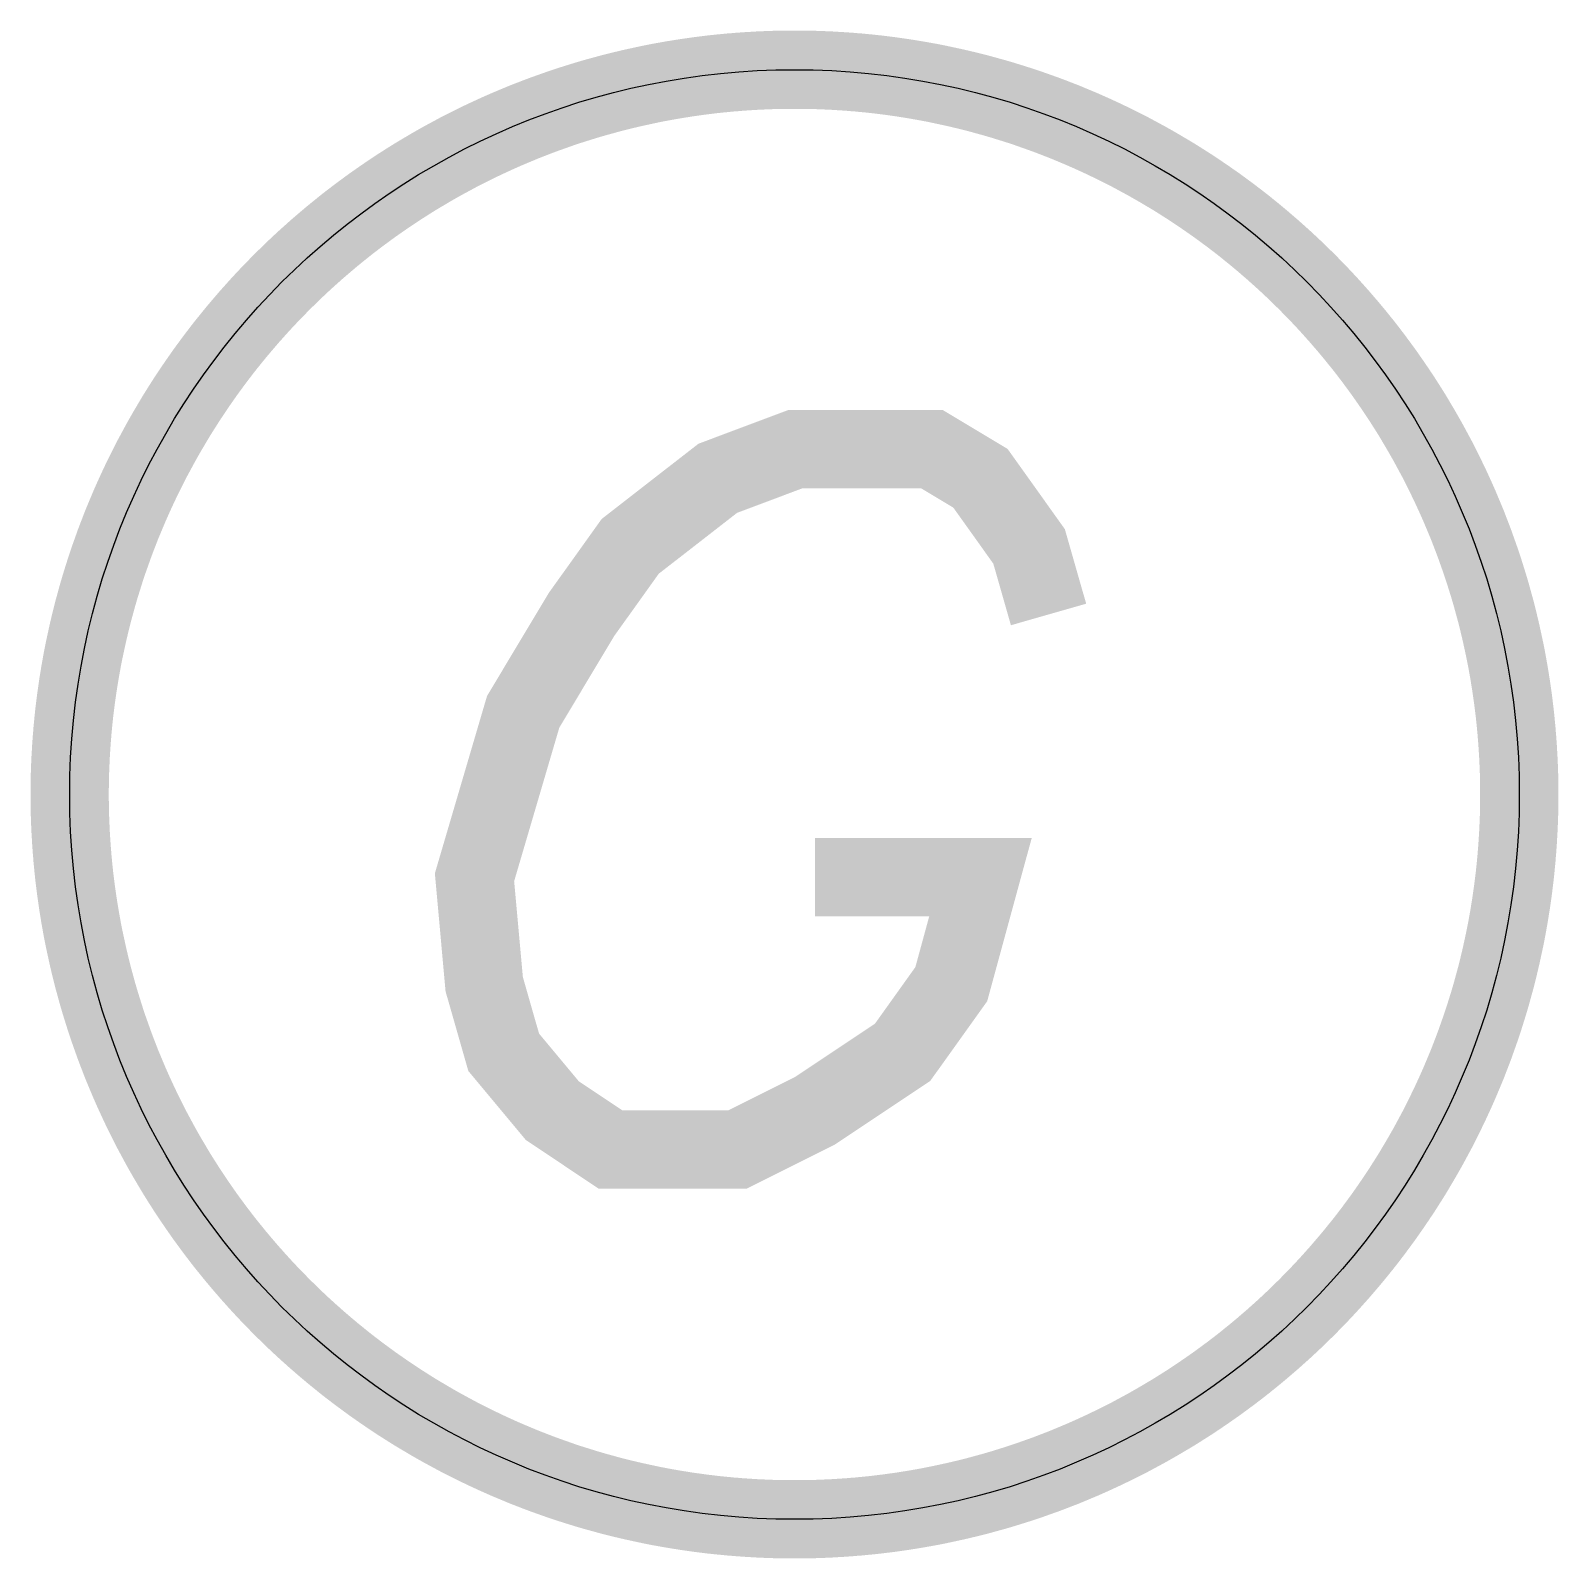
# Model space of a CAD drawing. Header units: inches. Extents: x -12627 to 89034, y -36671 to 6536.
# Drawn here: x 4122.73 to 4154.35, y 1567.08 to 1598.7 of the extents above; entities that cross this region are included whole.
import ezdxf

# ---------------------------------------------------------------- set-up
doc = ezdxf.new("R2010")
doc.units = ezdxf.units.IN
doc.header["$MEASUREMENT"] = 0
doc.set_wipeout_variables(frame=1)
doc.layers.add('23 (E) Gas', color=52, linetype='GAS_LINE', true_color=0xd1d100)
doc.styles.get("Standard").update_dxf_attribs({"font": 'arial.ttf'})
doc.linetypes.add('GAS_LINE', pattern='A,0.5,-0.2,["GAS",Standard,S=0.1,R=0,X=-0.1,Y=-0.05],-0.25', length=0.95)

# ---------------------------------------------------------------- blocks, each defined once
blk = doc.blocks.new('MANHOLE - GAS')
blk.add_wipeout([(-0.0926, -0.00028), (-0.0926, -0.00085), (-0.09259, -0.00142), (-0.09258, -0.00199), (-0.09257, -0.00256), (-0.09255, -0.00312), (-0.09253, -0.00369), (-0.0925, -0.00426), (-0.09248, -0.00483), (-0.09244, -0.00539), (-0.09241, -0.00596), (-0.09237, -0.00653), (-0.09233, -0.0071), (-0.09228, -0.00766), (-0.09224, -0.00823), (-0.09218, -0.00879), (-0.09213, -0.00936), (-0.09207, -0.00992), (-0.09201, -0.01049), (-0.09194, -0.01105), (-0.09187, -0.01162), (-0.0918, -0.01218), (-0.09172, -0.01274), (-0.09164, -0.01331), (-0.09156, -0.01387), (-0.09147, -0.01443), (-0.09138, -0.01499), (-0.09129, -0.01555), (-0.09119, -0.01611), (-0.09109, -0.01667), (-0.09099, -0.01723), (-0.09088, -0.01779), (-0.09077, -0.01834), (-0.09065, -0.0189), (-0.09053, -0.01946), (-0.09041, -0.02001), (-0.09029, -0.02057), (-0.09016, -0.02112), (-0.09003, -0.02167), (-0.0899, -0.02222), (-0.08976, -0.02278), (-0.08962, -0.02333), (-0.08947, -0.02388), (-0.08932, -0.02442), (-0.08917, -0.02497), (-0.08902, -0.02552), (-0.08886, -0.02606), (-0.0887, -0.02661), (-0.08853, -0.02715), (-0.08836, -0.0277), (-0.08819, -0.02824), (-0.08802, -0.02878), (-0.08784, -0.02932), (-0.08766, -0.02986), (-0.08747, -0.03039), (-0.08728, -0.03093), (-0.08709, -0.03146), (-0.0869, -0.032), (-0.0867, -0.03253), (-0.0865, -0.03306), (-0.08629, -0.03359), (-0.08609, -0.03412), (-0.08588, -0.03465), (-0.08566, -0.03517), (-0.08544, -0.0357), (-0.08522, -0.03622), (-0.085, -0.03675), (-0.08477, -0.03727), (-0.08454, -0.03779), (-0.08431, -0.0383), (-0.08407, -0.03882), (-0.08383, -0.03934), (-0.08359, -0.03985), (-0.08334, -0.04036), (-0.08309, -0.04087), (-0.08284, -0.04138), (-0.08259, -0.04189), (-0.08233, -0.04239), (-0.08207, -0.0429), (-0.0818, -0.0434), (-0.08153, -0.0439), (-0.08126, -0.0444), (-0.08099, -0.0449), (-0.08071, -0.0454), (-0.08043, -0.04589), (-0.08015, -0.04638), (-0.07986, -0.04687), (-0.07957, -0.04736), (-0.07928, -0.04785), (-0.07899, -0.04834), (-0.07869, -0.04882), (-0.07839, -0.0493), (-0.07808, -0.04978), (-0.07778, -0.05026), (-0.07747, -0.05074), (-0.07715, -0.05121), (-0.07684, -0.05168), (-0.07652, -0.05215), (-0.0762, -0.05262), (-0.07587, -0.05309), (-0.07555, -0.05355), (-0.07522, -0.05402), (-0.07488, -0.05448), (-0.07455, -0.05493), (-0.07421, -0.05539), (-0.07387, -0.05585), (-0.07352, -0.0563), (-0.07318, -0.05675), (-0.07283, -0.0572), (-0.07248, -0.05764), (-0.07212, -0.05808), (-0.07176, -0.05853), (-0.0714, -0.05897), (-0.07104, -0.0594), (-0.07067, -0.05984), (-0.0703, -0.06027), (-0.06993, -0.0607), (-0.06956, -0.06113), (-0.06918, -0.06155), (-0.0688, -0.06198), (-0.06842, -0.0624), (-0.06804, -0.06282), (-0.06765, -0.06323), (-0.06726, -0.06365), (-0.06687, -0.06406), (-0.06648, -0.06447), (-0.06608, -0.06487), (-0.06568, -0.06528), (-0.06528, -0.06568), (-0.06487, -0.06608), (-0.06447, -0.06648), (-0.06406, -0.06687), (-0.06365, -0.06726), (-0.06323, -0.06765), (-0.06282, -0.06804), (-0.0624, -0.06842), (-0.06198, -0.0688), (-0.06155, -0.06918), (-0.06113, -0.06956), (-0.0607, -0.06993), (-0.06027, -0.0703), (-0.05984, -0.07067), (-0.0594, -0.07104), (-0.05897, -0.0714), (-0.05853, -0.07176), (-0.05808, -0.07212), (-0.05764, -0.07248), (-0.0572, -0.07283), (-0.05675, -0.07318), (-0.0563, -0.07352), (-0.05585, -0.07387), (-0.05539, -0.07421), (-0.05493, -0.07455), (-0.05448, -0.07488), (-0.05402, -0.07522), (-0.05355, -0.07555), (-0.05309, -0.07587), (-0.05262, -0.0762), (-0.05215, -0.07652), (-0.05168, -0.07684), (-0.05121, -0.07715), (-0.05074, -0.07747), (-0.05026, -0.07778), (-0.04978, -0.07808), (-0.0493, -0.07839), (-0.04882, -0.07869), (-0.04834, -0.07899), (-0.04785, -0.07928), (-0.04736, -0.07957), (-0.04687, -0.07986), (-0.04638, -0.08015), (-0.04589, -0.08043), (-0.0454, -0.08071), (-0.0449, -0.08099), (-0.0444, -0.08126), (-0.0439, -0.08153), (-0.0434, -0.0818), (-0.0429, -0.08207), (-0.04239, -0.08233), (-0.04189, -0.08259), (-0.04138, -0.08284), (-0.04087, -0.08309), (-0.04036, -0.08334), (-0.03985, -0.08359), (-0.03934, -0.08383), (-0.03882, -0.08407), (-0.0383, -0.08431), (-0.03779, -0.08454), (-0.03727, -0.08477), (-0.03675, -0.085), (-0.03622, -0.08522), (-0.0357, -0.08544), (-0.03517, -0.08566), (-0.03465, -0.08588), (-0.03412, -0.08609), (-0.03359, -0.08629), (-0.03306, -0.0865), (-0.03253, -0.0867), (-0.032, -0.0869), (-0.03146, -0.08709), (-0.03093, -0.08728), (-0.03039, -0.08747), (-0.02986, -0.08766), (-0.02932, -0.08784), (-0.02878, -0.08802), (-0.02824, -0.08819), (-0.0277, -0.08836), (-0.02715, -0.08853), (-0.02661, -0.0887), (-0.02606, -0.08886), (-0.02552, -0.08902), (-0.02497, -0.08917), (-0.02442, -0.08932), (-0.02388, -0.08947), (-0.02333, -0.08962), (-0.02278, -0.08976), (-0.02222, -0.0899), (-0.02167, -0.09003), (-0.02112, -0.09016), (-0.02057, -0.09029), (-0.02001, -0.09041), (-0.01946, -0.09053), (-0.0189, -0.09065), (-0.01834, -0.09077), (-0.01779, -0.09088), (-0.01723, -0.09099), (-0.01667, -0.09109), (-0.01611, -0.09119), (-0.01555, -0.09129), (-0.01499, -0.09138), (-0.01443, -0.09147), (-0.01387, -0.09156), (-0.01331, -0.09164), (-0.01274, -0.09172), (-0.01218, -0.0918), (-0.01162, -0.09187), (-0.01105, -0.09194), (-0.01049, -0.09201), (-0.00992, -0.09207), (-0.00936, -0.09213), (-0.00879, -0.09218), (-0.00823, -0.09224), (-0.00766, -0.09228), (-0.0071, -0.09233), (-0.00653, -0.09237), (-0.00596, -0.09241), (-0.00539, -0.09244), (-0.00483, -0.09248), (-0.00426, -0.0925), (-0.00369, -0.09253), (-0.00312, -0.09255), (-0.00256, -0.09257), (-0.00199, -0.09258), (-0.00142, -0.09259), (-0.00085, -0.0926), (-0.00028, -0.0926), (0.00028, -0.0926), (0.00085, -0.0926), (0.00142, -0.09259), (0.00199, -0.09258), (0.00256, -0.09257), (0.00312, -0.09255), (0.00369, -0.09253), (0.00426, -0.0925), (0.00483, -0.09248), (0.00539, -0.09244), (0.00596, -0.09241), (0.00653, -0.09237), (0.0071, -0.09233), (0.00766, -0.09228), (0.00823, -0.09224), (0.00879, -0.09218), (0.00936, -0.09213), (0.00992, -0.09207), (0.01049, -0.09201), (0.01105, -0.09194), (0.01162, -0.09187), (0.01218, -0.0918), (0.01274, -0.09172), (0.01331, -0.09164), (0.01387, -0.09156), (0.01443, -0.09147), (0.01499, -0.09138), (0.01555, -0.09129), (0.01611, -0.09119), (0.01667, -0.09109), (0.01723, -0.09099), (0.01779, -0.09088), (0.01834, -0.09077), (0.0189, -0.09065), (0.01946, -0.09053), (0.02001, -0.09041), (0.02057, -0.09029), (0.02112, -0.09016), (0.02167, -0.09003), (0.02222, -0.0899), (0.02278, -0.08976), (0.02333, -0.08962), (0.02388, -0.08947), (0.02442, -0.08932), (0.02497, -0.08917), (0.02552, -0.08902), (0.02606, -0.08886), (0.02661, -0.0887), (0.02715, -0.08853), (0.0277, -0.08836), (0.02824, -0.08819), (0.02878, -0.08802), (0.02932, -0.08784), (0.02986, -0.08766), (0.03039, -0.08747), (0.03093, -0.08728), (0.03146, -0.08709), (0.032, -0.0869), (0.03253, -0.0867), (0.03306, -0.0865), (0.03359, -0.08629), (0.03412, -0.08609), (0.03465, -0.08588), (0.03517, -0.08566), (0.0357, -0.08544), (0.03622, -0.08522), (0.03675, -0.085), (0.03727, -0.08477), (0.03779, -0.08454), (0.0383, -0.08431), (0.03882, -0.08407), (0.03934, -0.08383), (0.03985, -0.08359), (0.04036, -0.08334), (0.04087, -0.08309), (0.04138, -0.08284), (0.04189, -0.08259), (0.04239, -0.08233), (0.0429, -0.08207), (0.0434, -0.0818), (0.0439, -0.08153), (0.0444, -0.08126), (0.0449, -0.08099), (0.0454, -0.08071), (0.04589, -0.08043), (0.04638, -0.08015), (0.04687, -0.07986), (0.04736, -0.07957), (0.04785, -0.07928), (0.04834, -0.07899), (0.04882, -0.07869), (0.0493, -0.07839), (0.04978, -0.07808), (0.05026, -0.07778), (0.05074, -0.07747), (0.05121, -0.07715), (0.05168, -0.07684), (0.05215, -0.07652), (0.05262, -0.0762), (0.05309, -0.07587), (0.05355, -0.07555), (0.05402, -0.07522), (0.05448, -0.07488), (0.05493, -0.07455), (0.05539, -0.07421), (0.05585, -0.07387), (0.0563, -0.07352), (0.05675, -0.07318), (0.0572, -0.07283), (0.05764, -0.07248), (0.05808, -0.07212), (0.05853, -0.07176), (0.05897, -0.0714), (0.0594, -0.07104), (0.05984, -0.07067), (0.06027, -0.0703), (0.0607, -0.06993), (0.06113, -0.06956), (0.06155, -0.06918), (0.06198, -0.0688), (0.0624, -0.06842), (0.06282, -0.06804), (0.06323, -0.06765), (0.06365, -0.06726), (0.06406, -0.06687), (0.06447, -0.06648), (0.06487, -0.06608), (0.06528, -0.06568), (0.06568, -0.06528), (0.06608, -0.06487), (0.06648, -0.06447), (0.06687, -0.06406), (0.06726, -0.06365), (0.06765, -0.06323), (0.06804, -0.06282), (0.06842, -0.0624), (0.0688, -0.06198), (0.06918, -0.06155), (0.06956, -0.06113), (0.06993, -0.0607), (0.0703, -0.06027), (0.07067, -0.05984), (0.07104, -0.0594), (0.0714, -0.05897), (0.07176, -0.05853), (0.07212, -0.05808), (0.07248, -0.05764), (0.07283, -0.0572), (0.07318, -0.05675), (0.07352, -0.0563), (0.07387, -0.05585), (0.07421, -0.05539), (0.07455, -0.05493), (0.07488, -0.05448), (0.07522, -0.05402), (0.07555, -0.05355), (0.07587, -0.05309), (0.0762, -0.05262), (0.07652, -0.05215), (0.07684, -0.05168), (0.07715, -0.05121), (0.07747, -0.05074), (0.07778, -0.05026), (0.07808, -0.04978), (0.07839, -0.0493), (0.07869, -0.04882), (0.07899, -0.04834), (0.07928, -0.04785), (0.07957, -0.04736), (0.07986, -0.04687), (0.08015, -0.04638), (0.08043, -0.04589), (0.08071, -0.0454), (0.08099, -0.0449), (0.08126, -0.0444), (0.08153, -0.0439), (0.0818, -0.0434), (0.08207, -0.0429), (0.08233, -0.04239), (0.08259, -0.04189), (0.08284, -0.04138), (0.08309, -0.04087), (0.08334, -0.04036), (0.08359, -0.03985), (0.08383, -0.03934), (0.08407, -0.03882), (0.08431, -0.0383), (0.08454, -0.03779), (0.08477, -0.03727), (0.085, -0.03675), (0.08522, -0.03622), (0.08544, -0.0357), (0.08566, -0.03517), (0.08588, -0.03465), (0.08609, -0.03412), (0.08629, -0.03359), (0.0865, -0.03306), (0.0867, -0.03253), (0.0869, -0.032), (0.08709, -0.03146), (0.08728, -0.03093), (0.08747, -0.03039), (0.08766, -0.02986), (0.08784, -0.02932), (0.08802, -0.02878), (0.08819, -0.02824), (0.08836, -0.0277), (0.08853, -0.02715), (0.0887, -0.02661), (0.08886, -0.02606), (0.08902, -0.02552), (0.08917, -0.02497), (0.08932, -0.02442), (0.08947, -0.02388), (0.08962, -0.02333), (0.08976, -0.02278), (0.0899, -0.02222), (0.09003, -0.02167), (0.09016, -0.02112), (0.09029, -0.02057), (0.09041, -0.02001), (0.09053, -0.01946), (0.09065, -0.0189), (0.09077, -0.01834), (0.09088, -0.01779), (0.09099, -0.01723), (0.09109, -0.01667), (0.09119, -0.01611), (0.09129, -0.01555), (0.09138, -0.01499), (0.09147, -0.01443), (0.09156, -0.01387), (0.09164, -0.01331), (0.09172, -0.01274), (0.0918, -0.01218), (0.09187, -0.01162), (0.09194, -0.01105), (0.09201, -0.01049), (0.09207, -0.00992), (0.09213, -0.00936), (0.09218, -0.00879), (0.09224, -0.00823), (0.09228, -0.00766), (0.09233, -0.0071), (0.09237, -0.00653), (0.09241, -0.00596), (0.09244, -0.00539), (0.09248, -0.00483), (0.0925, -0.00426), (0.09253, -0.00369), (0.09255, -0.00312), (0.09257, -0.00256), (0.09258, -0.00199), (0.09259, -0.00142), (0.0926, -0.00085), (0.0926, -0.00028), (0.0926, 0.00028), (0.0926, 0.00085), (0.09259, 0.00142), (0.09258, 0.00199), (0.09257, 0.00256), (0.09255, 0.00312), (0.09253, 0.00369), (0.0925, 0.00426), (0.09248, 0.00483), (0.09244, 0.00539), (0.09241, 0.00596), (0.09237, 0.00653), (0.09233, 0.0071), (0.09228, 0.00766), (0.09224, 0.00823), (0.09218, 0.00879), (0.09213, 0.00936), (0.09207, 0.00992), (0.09201, 0.01049), (0.09194, 0.01105), (0.09187, 0.01162), (0.0918, 0.01218), (0.09172, 0.01274), (0.09164, 0.01331), (0.09156, 0.01387), (0.09147, 0.01443), (0.09138, 0.01499), (0.09129, 0.01555), (0.09119, 0.01611), (0.09109, 0.01667), (0.09099, 0.01723), (0.09088, 0.01779), (0.09077, 0.01834), (0.09065, 0.0189), (0.09053, 0.01946), (0.09041, 0.02001), (0.09029, 0.02057), (0.09016, 0.02112), (0.09003, 0.02167), (0.0899, 0.02222), (0.08976, 0.02278), (0.08962, 0.02333), (0.08947, 0.02388), (0.08932, 0.02442), (0.08917, 0.02497), (0.08902, 0.02552), (0.08886, 0.02606), (0.0887, 0.02661), (0.08853, 0.02715), (0.08836, 0.0277), (0.08819, 0.02824), (0.08802, 0.02878), (0.08784, 0.02932), (0.08766, 0.02986), (0.08747, 0.03039), (0.08728, 0.03093), (0.08709, 0.03146), (0.0869, 0.032), (0.0867, 0.03253), (0.0865, 0.03306), (0.08629, 0.03359), (0.08609, 0.03412), (0.08588, 0.03465), (0.08566, 0.03517), (0.08544, 0.0357), (0.08522, 0.03622), (0.085, 0.03675), (0.08477, 0.03727), (0.08454, 0.03779), (0.08431, 0.0383), (0.08407, 0.03882), (0.08383, 0.03934), (0.08359, 0.03985), (0.08334, 0.04036), (0.08309, 0.04087), (0.08284, 0.04138), (0.08259, 0.04189), (0.08233, 0.04239), (0.08207, 0.0429), (0.0818, 0.0434), (0.08153, 0.0439), (0.08126, 0.0444), (0.08099, 0.0449), (0.08071, 0.0454), (0.08043, 0.04589), (0.08015, 0.04638), (0.07986, 0.04687), (0.07957, 0.04736), (0.07928, 0.04785), (0.07899, 0.04834), (0.07869, 0.04882), (0.07839, 0.0493), (0.07808, 0.04978), (0.07778, 0.05026), (0.07747, 0.05074), (0.07715, 0.05121), (0.07684, 0.05168), (0.07652, 0.05215), (0.0762, 0.05262), (0.07587, 0.05309), (0.07555, 0.05355), (0.07522, 0.05402), (0.07488, 0.05448), (0.07455, 0.05493), (0.07421, 0.05539), (0.07387, 0.05585), (0.07352, 0.0563), (0.07318, 0.05675), (0.07283, 0.0572), (0.07248, 0.05764), (0.07212, 0.05808), (0.07176, 0.05853), (0.0714, 0.05897), (0.07104, 0.0594), (0.07067, 0.05984), (0.0703, 0.06027), (0.06993, 0.0607), (0.06956, 0.06113), (0.06918, 0.06155), (0.0688, 0.06198), (0.06842, 0.0624), (0.06804, 0.06282), (0.06765, 0.06323), (0.06726, 0.06365), (0.06687, 0.06406), (0.06648, 0.06447), (0.06608, 0.06487), (0.06568, 0.06528), (0.06528, 0.06568), (0.06487, 0.06608), (0.06447, 0.06648), (0.06406, 0.06687), (0.06365, 0.06726), (0.06323, 0.06765), (0.06282, 0.06804), (0.0624, 0.06842), (0.06198, 0.0688), (0.06155, 0.06918), (0.06113, 0.06956), (0.0607, 0.06993), (0.06027, 0.0703), (0.05984, 0.07067), (0.0594, 0.07104), (0.05897, 0.0714), (0.05853, 0.07176), (0.05808, 0.07212), (0.05764, 0.07248), (0.0572, 0.07283), (0.05675, 0.07318), (0.0563, 0.07352), (0.05585, 0.07387), (0.05539, 0.07421), (0.05493, 0.07455), (0.05448, 0.07488), (0.05402, 0.07522), (0.05355, 0.07555), (0.05309, 0.07587), (0.05262, 0.0762), (0.05215, 0.07652), (0.05168, 0.07684), (0.05121, 0.07715), (0.05074, 0.07747), (0.05026, 0.07778), (0.04978, 0.07808), (0.0493, 0.07839), (0.04882, 0.07869), (0.04834, 0.07899), (0.04785, 0.07928), (0.04736, 0.07957), (0.04687, 0.07986), (0.04638, 0.08015), (0.04589, 0.08043), (0.0454, 0.08071), (0.0449, 0.08099), (0.0444, 0.08126), (0.0439, 0.08153), (0.0434, 0.0818), (0.0429, 0.08207), (0.04239, 0.08233), (0.04189, 0.08259), (0.04138, 0.08284), (0.04087, 0.08309), (0.04036, 0.08334), (0.03985, 0.08359), (0.03934, 0.08383), (0.03882, 0.08407), (0.0383, 0.08431), (0.03779, 0.08454), (0.03727, 0.08477), (0.03675, 0.085), (0.03622, 0.08522), (0.0357, 0.08544), (0.03517, 0.08566), (0.03465, 0.08588), (0.03412, 0.08609), (0.03359, 0.08629), (0.03306, 0.0865), (0.03253, 0.0867), (0.032, 0.0869), (0.03146, 0.08709), (0.03093, 0.08728), (0.03039, 0.08747), (0.02986, 0.08766), (0.02932, 0.08784), (0.02878, 0.08802), (0.02824, 0.08819), (0.0277, 0.08836), (0.02715, 0.08853), (0.02661, 0.0887), (0.02606, 0.08886), (0.02552, 0.08902), (0.02497, 0.08917), (0.02442, 0.08932), (0.02388, 0.08947), (0.02333, 0.08962), (0.02278, 0.08976), (0.02222, 0.0899), (0.02167, 0.09003), (0.02112, 0.09016), (0.02057, 0.09029), (0.02001, 0.09041), (0.01946, 0.09053), (0.0189, 0.09065), (0.01834, 0.09077), (0.01779, 0.09088), (0.01723, 0.09099), (0.01667, 0.09109), (0.01611, 0.09119), (0.01555, 0.09129), (0.01499, 0.09138), (0.01443, 0.09147), (0.01387, 0.09156), (0.01331, 0.09164), (0.01274, 0.09172), (0.01218, 0.0918), (0.01162, 0.09187), (0.01105, 0.09194), (0.01049, 0.09201), (0.00992, 0.09207), (0.00936, 0.09213), (0.00879, 0.09218), (0.00823, 0.09224), (0.00766, 0.09228), (0.0071, 0.09233), (0.00653, 0.09237), (0.00596, 0.09241), (0.00539, 0.09244), (0.00483, 0.09248), (0.00426, 0.0925), (0.00369, 0.09253), (0.00312, 0.09255), (0.00256, 0.09257), (0.00199, 0.09258), (0.00142, 0.09259), (0.00085, 0.0926), (0.00028, 0.0926), (-0.00028, 0.0926), (-0.00085, 0.0926), (-0.00142, 0.09259), (-0.00199, 0.09258), (-0.00256, 0.09257), (-0.00312, 0.09255), (-0.00369, 0.09253), (-0.00426, 0.0925), (-0.00483, 0.09248), (-0.00539, 0.09244), (-0.00596, 0.09241), (-0.00653, 0.09237), (-0.0071, 0.09233), (-0.00766, 0.09228), (-0.00823, 0.09224), (-0.00879, 0.09218), (-0.00936, 0.09213), (-0.00992, 0.09207), (-0.01049, 0.09201), (-0.01105, 0.09194), (-0.01162, 0.09187), (-0.01218, 0.0918), (-0.01274, 0.09172), (-0.01331, 0.09164), (-0.01387, 0.09156), (-0.01443, 0.09147), (-0.01499, 0.09138), (-0.01555, 0.09129), (-0.01611, 0.09119), (-0.01667, 0.09109), (-0.01723, 0.09099), (-0.01779, 0.09088), (-0.01834, 0.09077), (-0.0189, 0.09065), (-0.01946, 0.09053), (-0.02001, 0.09041), (-0.02057, 0.09029), (-0.02112, 0.09016), (-0.02167, 0.09003), (-0.02222, 0.0899), (-0.02278, 0.08976), (-0.02333, 0.08962), (-0.02388, 0.08947), (-0.02442, 0.08932), (-0.02497, 0.08917), (-0.02552, 0.08902), (-0.02606, 0.08886), (-0.02661, 0.0887), (-0.02715, 0.08853), (-0.0277, 0.08836), (-0.02824, 0.08819), (-0.02878, 0.08802), (-0.02932, 0.08784), (-0.02986, 0.08766), (-0.03039, 0.08747), (-0.03093, 0.08728), (-0.03146, 0.08709), (-0.032, 0.0869), (-0.03253, 0.0867), (-0.03306, 0.0865), (-0.03359, 0.08629), (-0.03412, 0.08609), (-0.03465, 0.08588), (-0.03517, 0.08566), (-0.0357, 0.08544), (-0.03622, 0.08522), (-0.03675, 0.085), (-0.03727, 0.08477), (-0.03779, 0.08454), (-0.0383, 0.08431), (-0.03882, 0.08407), (-0.03934, 0.08383), (-0.03985, 0.08359), (-0.04036, 0.08334), (-0.04087, 0.08309), (-0.04138, 0.08284), (-0.04189, 0.08259), (-0.04239, 0.08233), (-0.0429, 0.08207), (-0.0434, 0.0818), (-0.0439, 0.08153), (-0.0444, 0.08126), (-0.0449, 0.08099), (-0.0454, 0.08071), (-0.04589, 0.08043), (-0.04638, 0.08015), (-0.04687, 0.07986), (-0.04736, 0.07957), (-0.04785, 0.07928), (-0.04834, 0.07899), (-0.04882, 0.07869), (-0.0493, 0.07839), (-0.04978, 0.07808), (-0.05026, 0.07778), (-0.05074, 0.07747), (-0.05121, 0.07715), (-0.05168, 0.07684), (-0.05215, 0.07652), (-0.05262, 0.0762), (-0.05309, 0.07587), (-0.05355, 0.07555), (-0.05402, 0.07522), (-0.05448, 0.07488), (-0.05493, 0.07455), (-0.05539, 0.07421), (-0.05585, 0.07387), (-0.0563, 0.07352), (-0.05675, 0.07318), (-0.0572, 0.07283), (-0.05764, 0.07248), (-0.05808, 0.07212), (-0.05853, 0.07176), (-0.05897, 0.0714), (-0.0594, 0.07104), (-0.05984, 0.07067), (-0.06027, 0.0703), (-0.0607, 0.06993), (-0.06113, 0.06956), (-0.06155, 0.06918), (-0.06198, 0.0688), (-0.0624, 0.06842), (-0.06282, 0.06804), (-0.06323, 0.06765), (-0.06365, 0.06726), (-0.06406, 0.06687), (-0.06447, 0.06648), (-0.06487, 0.06608), (-0.06528, 0.06568), (-0.06568, 0.06528), (-0.06608, 0.06487), (-0.06648, 0.06447), (-0.06687, 0.06406), (-0.06726, 0.06365), (-0.06765, 0.06323), (-0.06804, 0.06282), (-0.06842, 0.0624), (-0.0688, 0.06198), (-0.06918, 0.06155), (-0.06956, 0.06113), (-0.06993, 0.0607), (-0.0703, 0.06027), (-0.07067, 0.05984), (-0.07104, 0.0594), (-0.0714, 0.05897), (-0.07176, 0.05853), (-0.07212, 0.05808), (-0.07248, 0.05764), (-0.07283, 0.0572), (-0.07318, 0.05675), (-0.07352, 0.0563), (-0.07387, 0.05585), (-0.07421, 0.05539), (-0.07455, 0.05493), (-0.07488, 0.05448), (-0.07522, 0.05402), (-0.07555, 0.05355), (-0.07587, 0.05309), (-0.0762, 0.05262), (-0.07652, 0.05215), (-0.07684, 0.05168), (-0.07715, 0.05121), (-0.07747, 0.05074), (-0.07778, 0.05026), (-0.07808, 0.04978), (-0.07839, 0.0493), (-0.07869, 0.04882), (-0.07899, 0.04834), (-0.07928, 0.04785), (-0.07957, 0.04736), (-0.07986, 0.04687), (-0.08015, 0.04638), (-0.08043, 0.04589), (-0.08071, 0.0454), (-0.08099, 0.0449), (-0.08126, 0.0444), (-0.08153, 0.0439), (-0.0818, 0.0434), (-0.08207, 0.0429), (-0.08233, 0.04239), (-0.08259, 0.04189), (-0.08284, 0.04138), (-0.08309, 0.04087), (-0.08334, 0.04036), (-0.08359, 0.03985), (-0.08383, 0.03934), (-0.08407, 0.03882), (-0.08431, 0.0383), (-0.08454, 0.03779), (-0.08477, 0.03727), (-0.085, 0.03675), (-0.08522, 0.03622), (-0.08544, 0.0357), (-0.08566, 0.03517), (-0.08588, 0.03465), (-0.08609, 0.03412), (-0.08629, 0.03359), (-0.0865, 0.03306), (-0.0867, 0.03253), (-0.0869, 0.032), (-0.08709, 0.03146), (-0.08728, 0.03093), (-0.08747, 0.03039), (-0.08766, 0.02986), (-0.08784, 0.02932), (-0.08802, 0.02878), (-0.08819, 0.02824), (-0.08836, 0.0277), (-0.08853, 0.02715), (-0.0887, 0.02661), (-0.08886, 0.02606), (-0.08902, 0.02552), (-0.08917, 0.02497), (-0.08932, 0.02442), (-0.08947, 0.02388), (-0.08962, 0.02333), (-0.08976, 0.02278), (-0.0899, 0.02222), (-0.09003, 0.02167), (-0.09016, 0.02112), (-0.09029, 0.02057), (-0.09041, 0.02001), (-0.09053, 0.01946), (-0.09065, 0.0189), (-0.09077, 0.01834), (-0.09088, 0.01779), (-0.09099, 0.01723), (-0.09109, 0.01667), (-0.09119, 0.01611), (-0.09129, 0.01555), (-0.09138, 0.01499), (-0.09147, 0.01443), (-0.09156, 0.01387), (-0.09164, 0.01331), (-0.09172, 0.01274), (-0.0918, 0.01218), (-0.09187, 0.01162), (-0.09194, 0.01105), (-0.09201, 0.01049), (-0.09207, 0.00992), (-0.09213, 0.00936), (-0.09218, 0.00879), (-0.09224, 0.00823), (-0.09228, 0.00766), (-0.09233, 0.0071), (-0.09237, 0.00653), (-0.09241, 0.00596), (-0.09244, 0.00539), (-0.09248, 0.00483), (-0.0925, 0.00426), (-0.09253, 0.00369), (-0.09255, 0.00312), (-0.09257, 0.00256), (-0.09258, 0.00199), (-0.09259, 0.00142), (-0.0926, 0.00085), (-0.0926, 0.00028)])
at = {"const_width": 0.01}
blk.add_lwpolyline([(-0.0926, -0.00028), (-0.0926, -0.00085), (-0.09259, -0.00142), (-0.09258, -0.00199), (-0.09257, -0.00256), (-0.09255, -0.00312), (-0.09253, -0.00369), (-0.0925, -0.00426), (-0.09248, -0.00483), (-0.09244, -0.00539), (-0.09241, -0.00596), (-0.09237, -0.00653), (-0.09233, -0.0071), (-0.09228, -0.00766), (-0.09224, -0.00823), (-0.09218, -0.00879), (-0.09213, -0.00936), (-0.09207, -0.00992), (-0.09201, -0.01049), (-0.09194, -0.01105), (-0.09187, -0.01162), (-0.0918, -0.01218), (-0.09172, -0.01274), (-0.09164, -0.01331), (-0.09156, -0.01387), (-0.09147, -0.01443), (-0.09138, -0.01499), (-0.09129, -0.01555), (-0.09119, -0.01611), (-0.09109, -0.01667), (-0.09099, -0.01723), (-0.09088, -0.01779), (-0.09077, -0.01834), (-0.09065, -0.0189), (-0.09053, -0.01946), (-0.09041, -0.02001), (-0.09029, -0.02057), (-0.09016, -0.02112), (-0.09003, -0.02167), (-0.0899, -0.02222), (-0.08976, -0.02278), (-0.08962, -0.02333), (-0.08947, -0.02388), (-0.08932, -0.02442), (-0.08917, -0.02497), (-0.08902, -0.02552), (-0.08886, -0.02606), (-0.0887, -0.02661), (-0.08853, -0.02715), (-0.08836, -0.0277), (-0.08819, -0.02824), (-0.08802, -0.02878), (-0.08784, -0.02932), (-0.08766, -0.02986), (-0.08747, -0.03039), (-0.08728, -0.03093), (-0.08709, -0.03146), (-0.0869, -0.032), (-0.0867, -0.03253), (-0.0865, -0.03306), (-0.08629, -0.03359), (-0.08609, -0.03412), (-0.08588, -0.03465), (-0.08566, -0.03517), (-0.08544, -0.0357), (-0.08522, -0.03622), (-0.085, -0.03675), (-0.08477, -0.03727), (-0.08454, -0.03779), (-0.08431, -0.0383), (-0.08407, -0.03882), (-0.08383, -0.03934), (-0.08359, -0.03985), (-0.08334, -0.04036), (-0.08309, -0.04087), (-0.08284, -0.04138), (-0.08259, -0.04189), (-0.08233, -0.04239), (-0.08207, -0.0429), (-0.0818, -0.0434), (-0.08153, -0.0439), (-0.08126, -0.0444), (-0.08099, -0.0449), (-0.08071, -0.0454), (-0.08043, -0.04589), (-0.08015, -0.04638), (-0.07986, -0.04687), (-0.07957, -0.04736), (-0.07928, -0.04785), (-0.07899, -0.04834), (-0.07869, -0.04882), (-0.07839, -0.0493), (-0.07808, -0.04978), (-0.07778, -0.05026), (-0.07747, -0.05074), (-0.07715, -0.05121), (-0.07684, -0.05168), (-0.07652, -0.05215), (-0.0762, -0.05262), (-0.07587, -0.05309), (-0.07555, -0.05355), (-0.07522, -0.05402), (-0.07488, -0.05448), (-0.07455, -0.05493), (-0.07421, -0.05539), (-0.07387, -0.05585), (-0.07352, -0.0563), (-0.07318, -0.05675), (-0.07283, -0.0572), (-0.07248, -0.05764), (-0.07212, -0.05808), (-0.07176, -0.05853), (-0.0714, -0.05897), (-0.07104, -0.0594), (-0.07067, -0.05984), (-0.0703, -0.06027), (-0.06993, -0.0607), (-0.06956, -0.06113), (-0.06918, -0.06155), (-0.0688, -0.06198), (-0.06842, -0.0624), (-0.06804, -0.06282), (-0.06765, -0.06323), (-0.06726, -0.06365), (-0.06687, -0.06406), (-0.06648, -0.06447), (-0.06608, -0.06487), (-0.06568, -0.06528), (-0.06528, -0.06568), (-0.06487, -0.06608), (-0.06447, -0.06648), (-0.06406, -0.06687), (-0.06365, -0.06726), (-0.06323, -0.06765), (-0.06282, -0.06804), (-0.0624, -0.06842), (-0.06198, -0.0688), (-0.06155, -0.06918), (-0.06113, -0.06956), (-0.0607, -0.06993), (-0.06027, -0.0703), (-0.05984, -0.07067), (-0.0594, -0.07104), (-0.05897, -0.0714), (-0.05853, -0.07176), (-0.05808, -0.07212), (-0.05764, -0.07248), (-0.0572, -0.07283), (-0.05675, -0.07318), (-0.0563, -0.07352), (-0.05585, -0.07387), (-0.05539, -0.07421), (-0.05493, -0.07455), (-0.05448, -0.07488), (-0.05402, -0.07522), (-0.05355, -0.07555), (-0.05309, -0.07587), (-0.05262, -0.0762), (-0.05215, -0.07652), (-0.05168, -0.07684), (-0.05121, -0.07715), (-0.05074, -0.07747), (-0.05026, -0.07778), (-0.04978, -0.07808), (-0.0493, -0.07839), (-0.04882, -0.07869), (-0.04834, -0.07899), (-0.04785, -0.07928), (-0.04736, -0.07957), (-0.04687, -0.07986), (-0.04638, -0.08015), (-0.04589, -0.08043), (-0.0454, -0.08071), (-0.0449, -0.08099), (-0.0444, -0.08126), (-0.0439, -0.08153), (-0.0434, -0.0818), (-0.0429, -0.08207), (-0.04239, -0.08233), (-0.04189, -0.08259), (-0.04138, -0.08284), (-0.04087, -0.08309), (-0.04036, -0.08334), (-0.03985, -0.08359), (-0.03934, -0.08383), (-0.03882, -0.08407), (-0.0383, -0.08431), (-0.03779, -0.08454), (-0.03727, -0.08477), (-0.03675, -0.085), (-0.03622, -0.08522), (-0.0357, -0.08544), (-0.03517, -0.08566), (-0.03465, -0.08588), (-0.03412, -0.08609), (-0.03359, -0.08629), (-0.03306, -0.0865), (-0.03253, -0.0867), (-0.032, -0.0869), (-0.03146, -0.08709), (-0.03093, -0.08728), (-0.03039, -0.08747), (-0.02986, -0.08766), (-0.02932, -0.08784), (-0.02878, -0.08802), (-0.02824, -0.08819), (-0.0277, -0.08836), (-0.02715, -0.08853), (-0.02661, -0.0887), (-0.02606, -0.08886), (-0.02552, -0.08902), (-0.02497, -0.08917), (-0.02442, -0.08932), (-0.02388, -0.08947), (-0.02333, -0.08962), (-0.02278, -0.08976), (-0.02222, -0.0899), (-0.02167, -0.09003), (-0.02112, -0.09016), (-0.02057, -0.09029), (-0.02001, -0.09041), (-0.01946, -0.09053), (-0.0189, -0.09065), (-0.01834, -0.09077), (-0.01779, -0.09088), (-0.01723, -0.09099), (-0.01667, -0.09109), (-0.01611, -0.09119), (-0.01555, -0.09129), (-0.01499, -0.09138), (-0.01443, -0.09147), (-0.01387, -0.09156), (-0.01331, -0.09164), (-0.01274, -0.09172), (-0.01218, -0.0918), (-0.01162, -0.09187), (-0.01105, -0.09194), (-0.01049, -0.09201), (-0.00992, -0.09207), (-0.00936, -0.09213), (-0.00879, -0.09218), (-0.00823, -0.09224), (-0.00766, -0.09228), (-0.0071, -0.09233), (-0.00653, -0.09237), (-0.00596, -0.09241), (-0.00539, -0.09244), (-0.00483, -0.09248), (-0.00426, -0.0925), (-0.00369, -0.09253), (-0.00312, -0.09255), (-0.00256, -0.09257), (-0.00199, -0.09258), (-0.00142, -0.09259), (-0.00085, -0.0926), (-0.00028, -0.0926), (0.00028, -0.0926), (0.00085, -0.0926), (0.00142, -0.09259), (0.00199, -0.09258), (0.00256, -0.09257), (0.00312, -0.09255), (0.00369, -0.09253), (0.00426, -0.0925), (0.00483, -0.09248), (0.00539, -0.09244), (0.00596, -0.09241), (0.00653, -0.09237), (0.0071, -0.09233), (0.00766, -0.09228), (0.00823, -0.09224), (0.00879, -0.09218), (0.00936, -0.09213), (0.00992, -0.09207), (0.01049, -0.09201), (0.01105, -0.09194), (0.01162, -0.09187), (0.01218, -0.0918), (0.01274, -0.09172), (0.01331, -0.09164), (0.01387, -0.09156), (0.01443, -0.09147), (0.01499, -0.09138), (0.01555, -0.09129), (0.01611, -0.09119), (0.01667, -0.09109), (0.01723, -0.09099), (0.01779, -0.09088), (0.01834, -0.09077), (0.0189, -0.09065), (0.01946, -0.09053), (0.02001, -0.09041), (0.02057, -0.09029), (0.02112, -0.09016), (0.02167, -0.09003), (0.02222, -0.0899), (0.02278, -0.08976), (0.02333, -0.08962), (0.02388, -0.08947), (0.02442, -0.08932), (0.02497, -0.08917), (0.02552, -0.08902), (0.02606, -0.08886), (0.02661, -0.0887), (0.02715, -0.08853), (0.0277, -0.08836), (0.02824, -0.08819), (0.02878, -0.08802), (0.02932, -0.08784), (0.02986, -0.08766), (0.03039, -0.08747), (0.03093, -0.08728), (0.03146, -0.08709), (0.032, -0.0869), (0.03253, -0.0867), (0.03306, -0.0865), (0.03359, -0.08629), (0.03412, -0.08609), (0.03465, -0.08588), (0.03517, -0.08566), (0.0357, -0.08544), (0.03622, -0.08522), (0.03675, -0.085), (0.03727, -0.08477), (0.03779, -0.08454), (0.0383, -0.08431), (0.03882, -0.08407), (0.03934, -0.08383), (0.03985, -0.08359), (0.04036, -0.08334), (0.04087, -0.08309), (0.04138, -0.08284), (0.04189, -0.08259), (0.04239, -0.08233), (0.0429, -0.08207), (0.0434, -0.0818), (0.0439, -0.08153), (0.0444, -0.08126), (0.0449, -0.08099), (0.0454, -0.08071), (0.04589, -0.08043), (0.04638, -0.08015), (0.04687, -0.07986), (0.04736, -0.07957), (0.04785, -0.07928), (0.04834, -0.07899), (0.04882, -0.07869), (0.0493, -0.07839), (0.04978, -0.07808), (0.05026, -0.07778), (0.05074, -0.07747), (0.05121, -0.07715), (0.05168, -0.07684), (0.05215, -0.07652), (0.05262, -0.0762), (0.05309, -0.07587), (0.05355, -0.07555), (0.05402, -0.07522), (0.05448, -0.07488), (0.05493, -0.07455), (0.05539, -0.07421), (0.05585, -0.07387), (0.0563, -0.07352), (0.05675, -0.07318), (0.0572, -0.07283), (0.05764, -0.07248), (0.05808, -0.07212), (0.05853, -0.07176), (0.05897, -0.0714), (0.0594, -0.07104), (0.05984, -0.07067), (0.06027, -0.0703), (0.0607, -0.06993), (0.06113, -0.06956), (0.06155, -0.06918), (0.06198, -0.0688), (0.0624, -0.06842), (0.06282, -0.06804), (0.06323, -0.06765), (0.06365, -0.06726), (0.06406, -0.06687), (0.06447, -0.06648), (0.06487, -0.06608), (0.06528, -0.06568), (0.06568, -0.06528), (0.06608, -0.06487), (0.06648, -0.06447), (0.06687, -0.06406), (0.06726, -0.06365), (0.06765, -0.06323), (0.06804, -0.06282), (0.06842, -0.0624), (0.0688, -0.06198), (0.06918, -0.06155), (0.06956, -0.06113), (0.06993, -0.0607), (0.0703, -0.06027), (0.07067, -0.05984), (0.07104, -0.0594), (0.0714, -0.05897), (0.07176, -0.05853), (0.07212, -0.05808), (0.07248, -0.05764), (0.07283, -0.0572), (0.07318, -0.05675), (0.07352, -0.0563), (0.07387, -0.05585), (0.07421, -0.05539), (0.07455, -0.05493), (0.07488, -0.05448), (0.07522, -0.05402), (0.07555, -0.05355), (0.07587, -0.05309), (0.0762, -0.05262), (0.07652, -0.05215), (0.07684, -0.05168), (0.07715, -0.05121), (0.07747, -0.05074), (0.07778, -0.05026), (0.07808, -0.04978), (0.07839, -0.0493), (0.07869, -0.04882), (0.07899, -0.04834), (0.07928, -0.04785), (0.07957, -0.04736), (0.07986, -0.04687), (0.08015, -0.04638), (0.08043, -0.04589), (0.08071, -0.0454), (0.08099, -0.0449), (0.08126, -0.0444), (0.08153, -0.0439), (0.0818, -0.0434), (0.08207, -0.0429), (0.08233, -0.04239), (0.08259, -0.04189), (0.08284, -0.04138), (0.08309, -0.04087), (0.08334, -0.04036), (0.08359, -0.03985), (0.08383, -0.03934), (0.08407, -0.03882), (0.08431, -0.0383), (0.08454, -0.03779), (0.08477, -0.03727), (0.085, -0.03675), (0.08522, -0.03622), (0.08544, -0.0357), (0.08566, -0.03517), (0.08588, -0.03465), (0.08609, -0.03412), (0.08629, -0.03359), (0.0865, -0.03306), (0.0867, -0.03253), (0.0869, -0.032), (0.08709, -0.03146), (0.08728, -0.03093), (0.08747, -0.03039), (0.08766, -0.02986), (0.08784, -0.02932), (0.08802, -0.02878), (0.08819, -0.02824), (0.08836, -0.0277), (0.08853, -0.02715), (0.0887, -0.02661), (0.08886, -0.02606), (0.08902, -0.02552), (0.08917, -0.02497), (0.08932, -0.02442), (0.08947, -0.02388), (0.08962, -0.02333), (0.08976, -0.02278), (0.0899, -0.02222), (0.09003, -0.02167), (0.09016, -0.02112), (0.09029, -0.02057), (0.09041, -0.02001), (0.09053, -0.01946), (0.09065, -0.0189), (0.09077, -0.01834), (0.09088, -0.01779), (0.09099, -0.01723), (0.09109, -0.01667), (0.09119, -0.01611), (0.09129, -0.01555), (0.09138, -0.01499), (0.09147, -0.01443), (0.09156, -0.01387), (0.09164, -0.01331), (0.09172, -0.01274), (0.0918, -0.01218), (0.09187, -0.01162), (0.09194, -0.01105), (0.09201, -0.01049), (0.09207, -0.00992), (0.09213, -0.00936), (0.09218, -0.00879), (0.09224, -0.00823), (0.09228, -0.00766), (0.09233, -0.0071), (0.09237, -0.00653), (0.09241, -0.00596), (0.09244, -0.00539), (0.09248, -0.00483), (0.0925, -0.00426), (0.09253, -0.00369), (0.09255, -0.00312), (0.09257, -0.00256), (0.09258, -0.00199), (0.09259, -0.00142), (0.0926, -0.00085), (0.0926, -0.00028), (0.0926, 0.00028), (0.0926, 0.00085), (0.09259, 0.00142), (0.09258, 0.00199), (0.09257, 0.00256), (0.09255, 0.00312), (0.09253, 0.00369), (0.0925, 0.00426), (0.09248, 0.00483), (0.09244, 0.00539), (0.09241, 0.00596), (0.09237, 0.00653), (0.09233, 0.0071), (0.09228, 0.00766), (0.09224, 0.00823), (0.09218, 0.00879), (0.09213, 0.00936), (0.09207, 0.00992), (0.09201, 0.01049), (0.09194, 0.01105), (0.09187, 0.01162), (0.0918, 0.01218), (0.09172, 0.01274), (0.09164, 0.01331), (0.09156, 0.01387), (0.09147, 0.01443), (0.09138, 0.01499), (0.09129, 0.01555), (0.09119, 0.01611), (0.09109, 0.01667), (0.09099, 0.01723), (0.09088, 0.01779), (0.09077, 0.01834), (0.09065, 0.0189), (0.09053, 0.01946), (0.09041, 0.02001), (0.09029, 0.02057), (0.09016, 0.02112), (0.09003, 0.02167), (0.0899, 0.02222), (0.08976, 0.02278), (0.08962, 0.02333), (0.08947, 0.02388), (0.08932, 0.02442), (0.08917, 0.02497), (0.08902, 0.02552), (0.08886, 0.02606), (0.0887, 0.02661), (0.08853, 0.02715), (0.08836, 0.0277), (0.08819, 0.02824), (0.08802, 0.02878), (0.08784, 0.02932), (0.08766, 0.02986), (0.08747, 0.03039), (0.08728, 0.03093), (0.08709, 0.03146), (0.0869, 0.032), (0.0867, 0.03253), (0.0865, 0.03306), (0.08629, 0.03359), (0.08609, 0.03412), (0.08588, 0.03465), (0.08566, 0.03517), (0.08544, 0.0357), (0.08522, 0.03622), (0.085, 0.03675), (0.08477, 0.03727), (0.08454, 0.03779), (0.08431, 0.0383), (0.08407, 0.03882), (0.08383, 0.03934), (0.08359, 0.03985), (0.08334, 0.04036), (0.08309, 0.04087), (0.08284, 0.04138), (0.08259, 0.04189), (0.08233, 0.04239), (0.08207, 0.0429), (0.0818, 0.0434), (0.08153, 0.0439), (0.08126, 0.0444), (0.08099, 0.0449), (0.08071, 0.0454), (0.08043, 0.04589), (0.08015, 0.04638), (0.07986, 0.04687), (0.07957, 0.04736), (0.07928, 0.04785), (0.07899, 0.04834), (0.07869, 0.04882), (0.07839, 0.0493), (0.07808, 0.04978), (0.07778, 0.05026), (0.07747, 0.05074), (0.07715, 0.05121), (0.07684, 0.05168), (0.07652, 0.05215), (0.0762, 0.05262), (0.07587, 0.05309), (0.07555, 0.05355), (0.07522, 0.05402), (0.07488, 0.05448), (0.07455, 0.05493), (0.07421, 0.05539), (0.07387, 0.05585), (0.07352, 0.0563), (0.07318, 0.05675), (0.07283, 0.0572), (0.07248, 0.05764), (0.07212, 0.05808), (0.07176, 0.05853), (0.0714, 0.05897), (0.07104, 0.0594), (0.07067, 0.05984), (0.0703, 0.06027), (0.06993, 0.0607), (0.06956, 0.06113), (0.06918, 0.06155), (0.0688, 0.06198), (0.06842, 0.0624), (0.06804, 0.06282), (0.06765, 0.06323), (0.06726, 0.06365), (0.06687, 0.06406), (0.06648, 0.06447), (0.06608, 0.06487), (0.06568, 0.06528), (0.06528, 0.06568), (0.06487, 0.06608), (0.06447, 0.06648), (0.06406, 0.06687), (0.06365, 0.06726), (0.06323, 0.06765), (0.06282, 0.06804), (0.0624, 0.06842), (0.06198, 0.0688), (0.06155, 0.06918), (0.06113, 0.06956), (0.0607, 0.06993), (0.06027, 0.0703), (0.05984, 0.07067), (0.0594, 0.07104), (0.05897, 0.0714), (0.05853, 0.07176), (0.05808, 0.07212), (0.05764, 0.07248), (0.0572, 0.07283), (0.05675, 0.07318), (0.0563, 0.07352), (0.05585, 0.07387), (0.05539, 0.07421), (0.05493, 0.07455), (0.05448, 0.07488), (0.05402, 0.07522), (0.05355, 0.07555), (0.05309, 0.07587), (0.05262, 0.0762), (0.05215, 0.07652), (0.05168, 0.07684), (0.05121, 0.07715), (0.05074, 0.07747), (0.05026, 0.07778), (0.04978, 0.07808), (0.0493, 0.07839), (0.04882, 0.07869), (0.04834, 0.07899), (0.04785, 0.07928), (0.04736, 0.07957), (0.04687, 0.07986), (0.04638, 0.08015), (0.04589, 0.08043), (0.0454, 0.08071), (0.0449, 0.08099), (0.0444, 0.08126), (0.0439, 0.08153), (0.0434, 0.0818), (0.0429, 0.08207), (0.04239, 0.08233), (0.04189, 0.08259), (0.04138, 0.08284), (0.04087, 0.08309), (0.04036, 0.08334), (0.03985, 0.08359), (0.03934, 0.08383), (0.03882, 0.08407), (0.0383, 0.08431), (0.03779, 0.08454), (0.03727, 0.08477), (0.03675, 0.085), (0.03622, 0.08522), (0.0357, 0.08544), (0.03517, 0.08566), (0.03465, 0.08588), (0.03412, 0.08609), (0.03359, 0.08629), (0.03306, 0.0865), (0.03253, 0.0867), (0.032, 0.0869), (0.03146, 0.08709), (0.03093, 0.08728), (0.03039, 0.08747), (0.02986, 0.08766), (0.02932, 0.08784), (0.02878, 0.08802), (0.02824, 0.08819), (0.0277, 0.08836), (0.02715, 0.08853), (0.02661, 0.0887), (0.02606, 0.08886), (0.02552, 0.08902), (0.02497, 0.08917), (0.02442, 0.08932), (0.02388, 0.08947), (0.02333, 0.08962), (0.02278, 0.08976), (0.02222, 0.0899), (0.02167, 0.09003), (0.02112, 0.09016), (0.02057, 0.09029), (0.02001, 0.09041), (0.01946, 0.09053), (0.0189, 0.09065), (0.01834, 0.09077), (0.01779, 0.09088), (0.01723, 0.09099), (0.01667, 0.09109), (0.01611, 0.09119), (0.01555, 0.09129), (0.01499, 0.09138), (0.01443, 0.09147), (0.01387, 0.09156), (0.01331, 0.09164), (0.01274, 0.09172), (0.01218, 0.0918), (0.01162, 0.09187), (0.01105, 0.09194), (0.01049, 0.09201), (0.00992, 0.09207), (0.00936, 0.09213), (0.00879, 0.09218), (0.00823, 0.09224), (0.00766, 0.09228), (0.0071, 0.09233), (0.00653, 0.09237), (0.00596, 0.09241), (0.00539, 0.09244), (0.00483, 0.09248), (0.00426, 0.0925), (0.00369, 0.09253), (0.00312, 0.09255), (0.00256, 0.09257), (0.00199, 0.09258), (0.00142, 0.09259), (0.00085, 0.0926), (0.00028, 0.0926), (-0.00028, 0.0926), (-0.00085, 0.0926), (-0.00142, 0.09259), (-0.00199, 0.09258), (-0.00256, 0.09257), (-0.00312, 0.09255), (-0.00369, 0.09253), (-0.00426, 0.0925), (-0.00483, 0.09248), (-0.00539, 0.09244), (-0.00596, 0.09241), (-0.00653, 0.09237), (-0.0071, 0.09233), (-0.00766, 0.09228), (-0.00823, 0.09224), (-0.00879, 0.09218), (-0.00936, 0.09213), (-0.00992, 0.09207), (-0.01049, 0.09201), (-0.01105, 0.09194), (-0.01162, 0.09187), (-0.01218, 0.0918), (-0.01274, 0.09172), (-0.01331, 0.09164), (-0.01387, 0.09156), (-0.01443, 0.09147), (-0.01499, 0.09138), (-0.01555, 0.09129), (-0.01611, 0.09119), (-0.01667, 0.09109), (-0.01723, 0.09099), (-0.01779, 0.09088), (-0.01834, 0.09077), (-0.0189, 0.09065), (-0.01946, 0.09053), (-0.02001, 0.09041), (-0.02057, 0.09029), (-0.02112, 0.09016), (-0.02167, 0.09003), (-0.02222, 0.0899), (-0.02278, 0.08976), (-0.02333, 0.08962), (-0.02388, 0.08947), (-0.02442, 0.08932), (-0.02497, 0.08917), (-0.02552, 0.08902), (-0.02606, 0.08886), (-0.02661, 0.0887), (-0.02715, 0.08853), (-0.0277, 0.08836), (-0.02824, 0.08819), (-0.02878, 0.08802), (-0.02932, 0.08784), (-0.02986, 0.08766), (-0.03039, 0.08747), (-0.03093, 0.08728), (-0.03146, 0.08709), (-0.032, 0.0869), (-0.03253, 0.0867), (-0.03306, 0.0865), (-0.03359, 0.08629), (-0.03412, 0.08609), (-0.03465, 0.08588), (-0.03517, 0.08566), (-0.0357, 0.08544), (-0.03622, 0.08522), (-0.03675, 0.085), (-0.03727, 0.08477), (-0.03779, 0.08454), (-0.0383, 0.08431), (-0.03882, 0.08407), (-0.03934, 0.08383), (-0.03985, 0.08359), (-0.04036, 0.08334), (-0.04087, 0.08309), (-0.04138, 0.08284), (-0.04189, 0.08259), (-0.04239, 0.08233), (-0.0429, 0.08207), (-0.0434, 0.0818), (-0.0439, 0.08153), (-0.0444, 0.08126), (-0.0449, 0.08099), (-0.0454, 0.08071), (-0.04589, 0.08043), (-0.04638, 0.08015), (-0.04687, 0.07986), (-0.04736, 0.07957), (-0.04785, 0.07928), (-0.04834, 0.07899), (-0.04882, 0.07869), (-0.0493, 0.07839), (-0.04978, 0.07808), (-0.05026, 0.07778), (-0.05074, 0.07747), (-0.05121, 0.07715), (-0.05168, 0.07684), (-0.05215, 0.07652), (-0.05262, 0.0762), (-0.05309, 0.07587), (-0.05355, 0.07555), (-0.05402, 0.07522), (-0.05448, 0.07488), (-0.05493, 0.07455), (-0.05539, 0.07421), (-0.05585, 0.07387), (-0.0563, 0.07352), (-0.05675, 0.07318), (-0.0572, 0.07283), (-0.05764, 0.07248), (-0.05808, 0.07212), (-0.05853, 0.07176), (-0.05897, 0.0714), (-0.0594, 0.07104), (-0.05984, 0.07067), (-0.06027, 0.0703), (-0.0607, 0.06993), (-0.06113, 0.06956), (-0.06155, 0.06918), (-0.06198, 0.0688), (-0.0624, 0.06842), (-0.06282, 0.06804), (-0.06323, 0.06765), (-0.06365, 0.06726), (-0.06406, 0.06687), (-0.06447, 0.06648), (-0.06487, 0.06608), (-0.06528, 0.06568), (-0.06568, 0.06528), (-0.06608, 0.06487), (-0.06648, 0.06447), (-0.06687, 0.06406), (-0.06726, 0.06365), (-0.06765, 0.06323), (-0.06804, 0.06282), (-0.06842, 0.0624), (-0.0688, 0.06198), (-0.06918, 0.06155), (-0.06956, 0.06113), (-0.06993, 0.0607), (-0.0703, 0.06027), (-0.07067, 0.05984), (-0.07104, 0.0594), (-0.0714, 0.05897), (-0.07176, 0.05853), (-0.07212, 0.05808), (-0.07248, 0.05764), (-0.07283, 0.0572), (-0.07318, 0.05675), (-0.07352, 0.0563), (-0.07387, 0.05585), (-0.07421, 0.05539), (-0.07455, 0.05493), (-0.07488, 0.05448), (-0.07522, 0.05402), (-0.07555, 0.05355), (-0.07587, 0.05309), (-0.0762, 0.05262), (-0.07652, 0.05215), (-0.07684, 0.05168), (-0.07715, 0.05121), (-0.07747, 0.05074), (-0.07778, 0.05026), (-0.07808, 0.04978), (-0.07839, 0.0493), (-0.07869, 0.04882), (-0.07899, 0.04834), (-0.07928, 0.04785), (-0.07957, 0.04736), (-0.07986, 0.04687), (-0.08015, 0.04638), (-0.08043, 0.04589), (-0.08071, 0.0454), (-0.08099, 0.0449), (-0.08126, 0.0444), (-0.08153, 0.0439), (-0.0818, 0.0434), (-0.08207, 0.0429), (-0.08233, 0.04239), (-0.08259, 0.04189), (-0.08284, 0.04138), (-0.08309, 0.04087), (-0.08334, 0.04036), (-0.08359, 0.03985), (-0.08383, 0.03934), (-0.08407, 0.03882), (-0.08431, 0.0383), (-0.08454, 0.03779), (-0.08477, 0.03727), (-0.085, 0.03675), (-0.08522, 0.03622), (-0.08544, 0.0357), (-0.08566, 0.03517), (-0.08588, 0.03465), (-0.08609, 0.03412), (-0.08629, 0.03359), (-0.0865, 0.03306), (-0.0867, 0.03253), (-0.0869, 0.032), (-0.08709, 0.03146), (-0.08728, 0.03093), (-0.08747, 0.03039), (-0.08766, 0.02986), (-0.08784, 0.02932), (-0.08802, 0.02878), (-0.08819, 0.02824), (-0.08836, 0.0277), (-0.08853, 0.02715), (-0.0887, 0.02661), (-0.08886, 0.02606), (-0.08902, 0.02552), (-0.08917, 0.02497), (-0.08932, 0.02442), (-0.08947, 0.02388), (-0.08962, 0.02333), (-0.08976, 0.02278), (-0.0899, 0.02222), (-0.09003, 0.02167), (-0.09016, 0.02112), (-0.09029, 0.02057), (-0.09041, 0.02001), (-0.09053, 0.01946), (-0.09065, 0.0189), (-0.09077, 0.01834), (-0.09088, 0.01779), (-0.09099, 0.01723), (-0.09109, 0.01667), (-0.09119, 0.01611), (-0.09129, 0.01555), (-0.09138, 0.01499), (-0.09147, 0.01443), (-0.09156, 0.01387), (-0.09164, 0.01331), (-0.09172, 0.01274), (-0.0918, 0.01218), (-0.09187, 0.01162), (-0.09194, 0.01105), (-0.09201, 0.01049), (-0.09207, 0.00992), (-0.09213, 0.00936), (-0.09218, 0.00879), (-0.09224, 0.00823), (-0.09228, 0.00766), (-0.09233, 0.0071), (-0.09237, 0.00653), (-0.09241, 0.00596), (-0.09244, 0.00539), (-0.09248, 0.00483), (-0.0925, 0.00426), (-0.09253, 0.00369), (-0.09255, 0.00312), (-0.09257, 0.00256), (-0.09258, 0.00199), (-0.09259, 0.00142), (-0.0926, 0.00085), (-0.0926, 0.00028)], close=True, dxfattribs=at)
blk.add_lwpolyline([(0.03246, 0.023), (0.02997, 0.0317), (0.02376, 0.0404), (0.01754, 0.04413), (0.00014, 0.04413), (-0.0098, 0.0404), (-0.02099, 0.0317), (-0.02721, 0.023), (-0.03466, 0.01057), (-0.04088, -0.01057), (-0.03964, -0.02424), (-0.03715, -0.03294), (-0.03093, -0.0404), (-0.02348, -0.04537), (-0.00732, -0.04537), (0.00263, -0.0404), (0.01381, -0.03294), (0.02003, -0.02424), (0.02376, -0.01057), (0.00263, -0.01057)], dxfattribs=at)
blk.add_circle((0, 0), 0.0926)

msp = doc.modelspace()

# ---------------------------------------------------------------- block references
at = {"layer": '23 (E) Gas', "xscale": 161.9812708492579, "yscale": 161.9812708492579, "zscale": 161.9812708492579}
msp.add_blockref('MANHOLE - GAS', (4138.537, 1582.891), dxfattribs=at)

doc.saveas('drawing.dxf')
